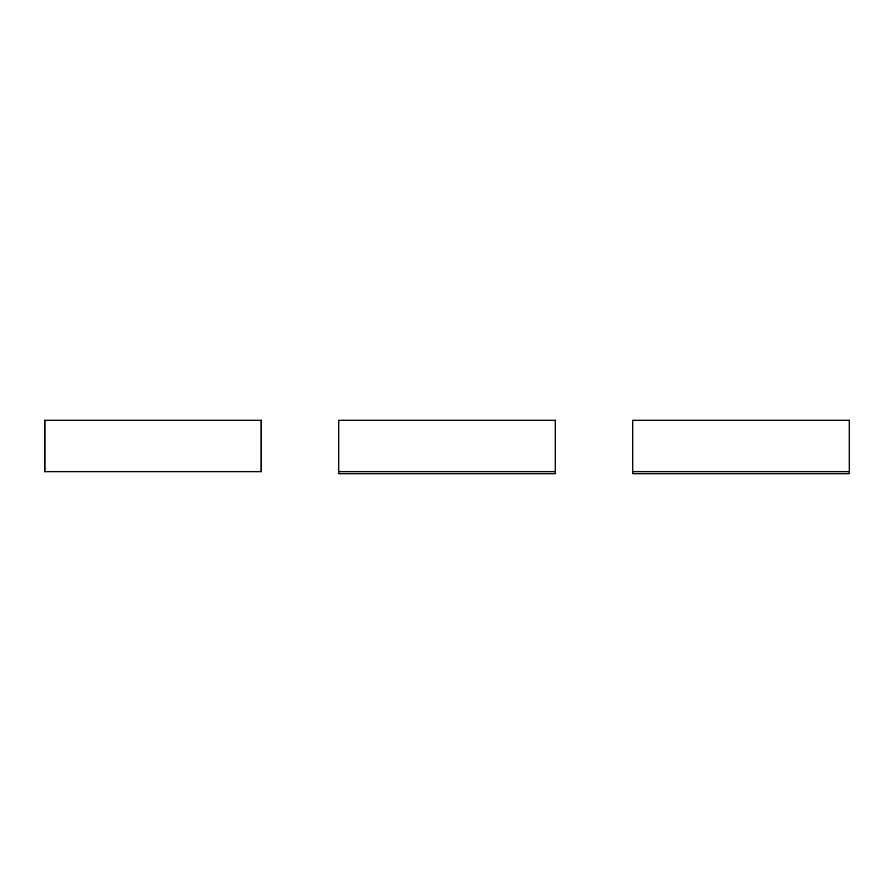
<?xml version="1.0" encoding="UTF-8"?>
<svg xmlns="http://www.w3.org/2000/svg" width="894" height="894" viewBox="0 0 894 894"><rect width="100%" height="100%" fill="white"/><g stroke="black" fill="none" stroke-linecap="round" stroke-linejoin="round"><path stroke-width="1.34" d="M44.7 471.63L44.7 420.314L261.327 420.314L261.327 471.63L44.7 471.63L44.7 420.314M338.692 471.63L555.308 471.63M632.673 471.63L849.3 471.63M261.327 420.314L261.327 471.63M555.308 420.314L338.692 420.314L338.692 473.686L555.308 473.686L555.308 420.314M849.3 420.314L632.673 420.314L632.673 473.686L849.3 473.686L849.3 420.314"/></g></svg>
